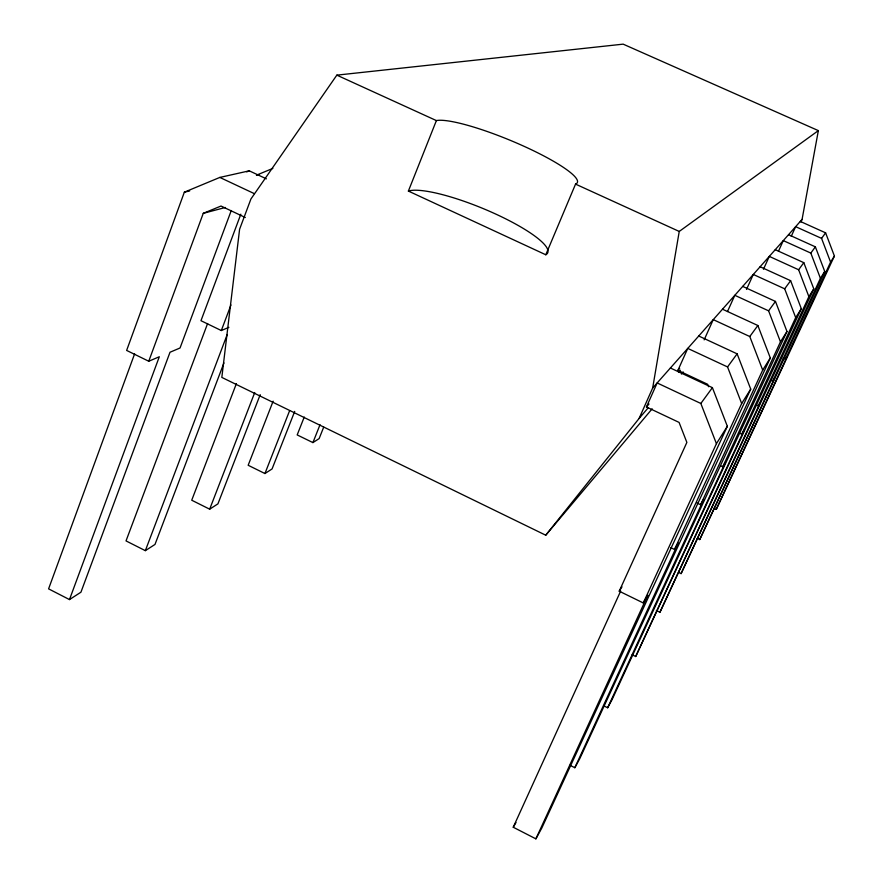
<?xml version="1.0" encoding="UTF-8"?>
<svg xmlns="http://www.w3.org/2000/svg" width="883" height="883" viewBox="0 0 883 883"><rect width="100%" height="100%" fill="white"/><g stroke="black" fill="none" stroke-linecap="round" stroke-linejoin="round"><path stroke-width="1.32" d="M545.749 535.208L639.093 418.465L652.68 387.99L679.237 231.445L818.353 130.618L623.166 44.15L336.831 75.143L250.938 198.962L239.591 229.26L221.832 377.416L545.749 535.208L652.162 408.818M800.936 221.92L802.073 219.414L818.353 130.618M266.368 178.841L249.26 170.827L219.823 177.428L184.348 192.174L126.633 350.43L148.752 361.235L159.304 356.765L69.481 599.579L48.587 588.862L134.613 353.851M148.752 361.235L203.267 213.333L221.015 206.037L245.319 217.516M231.258 210.54L180.044 347.99L170.011 352.24L80.927 592.206L69.481 599.579M240.827 214.194L200.971 320.706L221.313 330.54L228.885 327.339M207.604 323.52L126.026 540.904L145.342 550.661L154.989 544.447L223.951 362.913M221.313 330.54L230.971 304.955M145.342 550.661L227.218 334.525M236.39 383.608L191.732 500.219L209.679 509.182L217.924 503.862L260.209 394.657M209.679 509.182L254.734 392.538M273.134 401.169L248.167 465.275L264.933 473.542L272.063 468.95L294.701 411.412M264.933 473.542L289.602 410.716M304.249 417.041L297.185 434.922L312.913 442.604L319.138 438.597L323.708 427.118M575.55 184.117L545.793 254.768L408.387 191.07L436.39 120.585A78.123 13.289 22.5 0 1 524.767 146.633A78.123 13.289 22.5 0 1 575.55 184.117L679.237 231.445M312.913 442.604L320.021 424.723M646.433 406.986L657.151 382.946L700.837 403.476L716.422 443.652L643.277 602.946L619.226 591.191L686.864 442.416L679.082 422.416L646.433 406.986L648.983 404.017M708.607 386.732L707.669 384.304L677.912 370.374L687.758 348.41L727.548 366.942L741.665 403.509L674.502 549.458L670.837 547.692M704.148 339.867L713.254 319.635L749.788 336.533L762.691 370.087L700.605 504.745L697.04 503.034M727.482 311.556L734.822 295.308L768.585 310.827L780.462 341.831L722.758 466.809L720.418 465.694M746.51 289.425L753.287 274.458L784.678 288.818L795.693 317.615L741.775 434.215L739.292 433.034M763.464 269.238L769.303 256.401L798.629 269.757L808.883 296.644L758.309 405.904L755.98 404.822M670.396 368.001L712.404 387.659L727.349 426.279L541.776 828.088L535.882 838.85L513.244 827.239L620.672 591.058M778.464 251.236L783.298 240.606L810.815 253.079L820.417 278.311L772.791 381.103L770.429 379.999M791.245 236.324L795.649 226.666L821.565 238.377L830.583 262.13L785.583 359.182L783.177 358.068M535.882 838.85L647.824 595.142L643.277 602.946M569.932 765.252L574.822 767.724L678.276 542.979L674.502 549.458M698.74 336.015L737.128 353.84L750.727 389.116L579.756 758.707L574.822 767.724M604.049 705.97L607.647 707.769L703.795 499.281L700.605 504.745M722.504 309.205L757.857 325.507L770.318 357.968L611.842 700.109L607.647 707.769M632.129 654.778L635.694 656.533L725.484 462.129L722.758 466.809M742.713 286.401L775.473 301.423L786.974 331.478L635.694 656.533M656.356 610.517L659.932 612.261L744.137 430.176L741.775 434.215M760.12 266.765L790.627 280.695L801.311 308.675L659.932 612.261M678.685 572.449L681.091 573.619L760.362 402.383L758.309 405.904M775.252 249.69L803.806 262.659L813.784 288.851L681.091 573.619M697.261 538.409L699.722 539.59L774.601 377.99L772.791 381.103M788.541 234.69L815.373 246.843L824.733 271.445L699.722 539.59M713.928 508.288L716.245 509.392L787.195 356.423L785.583 359.182M800.296 221.423L825.616 232.847L834.413 256.048L716.245 509.392M513.244 827.239L515.992 822.537M716.422 443.652L727.349 426.279M741.665 403.509L750.727 389.116M762.691 370.087L770.318 357.968M780.462 341.831L786.974 331.478M795.693 317.615L801.311 308.675M808.883 296.644L813.784 288.851M820.417 278.311L824.733 271.445M830.583 262.13L834.413 256.048M619.226 591.191L621.996 586.831M700.837 403.476L712.404 387.659M727.548 366.942L737.128 353.84M749.788 336.533L757.857 325.507M768.585 310.827L775.473 301.423M784.678 288.818L790.627 280.695M798.629 269.757L803.806 262.659M810.815 253.079L815.373 246.843M821.565 238.377L825.616 232.847M681.422 374.061L683.199 371.953M639.093 418.465L648.056 407.968M678.508 372.306L680.296 370.209M677.912 370.374L679.645 368.354M652.68 387.99L802.073 219.414M246.71 171.887L249.26 170.827M256.489 175.165L272.858 168.399M203.267 213.333L225.364 207.472M184.348 192.174L189.679 190.938M256.512 175.386L259.061 174.801M336.831 75.143L436.39 120.585M219.823 177.428L254.238 193.598M408.387 191.07A77.318 16.214 22.4 0 1 496.809 214.558A77.318 16.214 22.4 0 1 545.793 254.768"/></g></svg>
